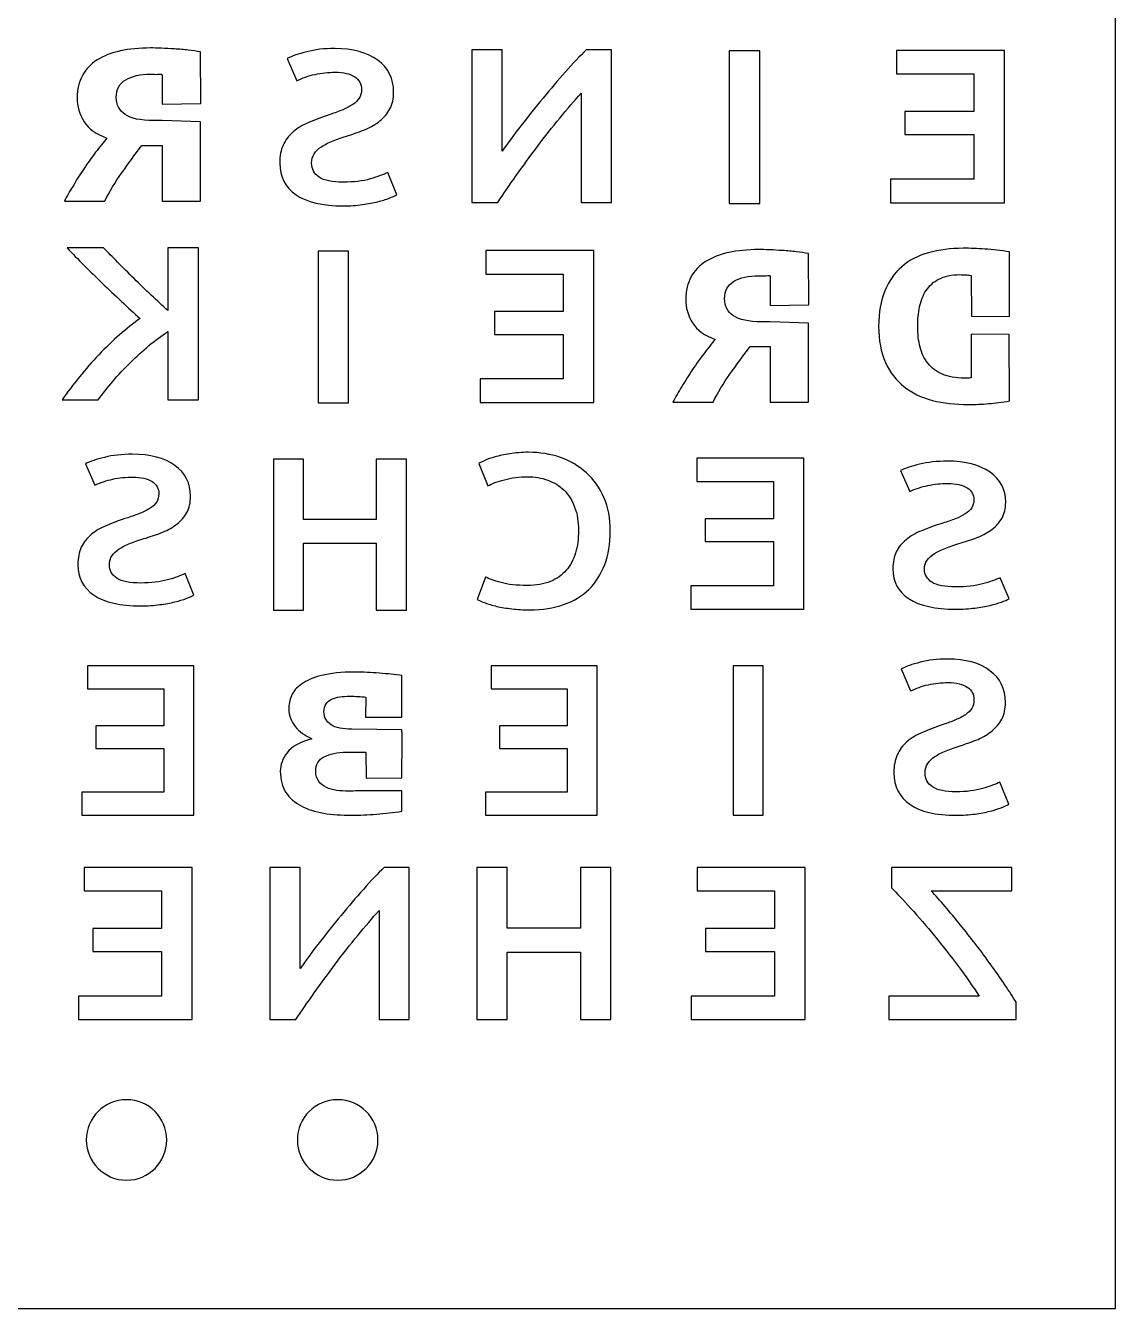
# Model space of a CAD drawing. Extents: x 0 to 384, y 0 to 384.
# Drawn here: x 207.7 to 384.2, y 0 to 207.7 of the extents above; entities that cross this region are included whole.
import ezdxf

# ---------------------------------------------------------------- set-up
doc = ezdxf.new("R2010")
doc.units = 0
doc.layers.add('Ebene_1', color=7, linetype='CONTINUOUS')

msp = doc.modelspace()

# ---------------------------------------------------------------- linework, layer by layer
at = {"layer": 'Ebene_1', "color": 7}
for p, q in [((384.19907, -0.036533), (384.19907, 384.178497)), ((284.898185, 203.764696), (279.974973, 203.764696)), ((279.974973, 203.764696), (279.974973, 179.061989)), ((284.898185, 187.367518), (284.898185, 203.764696)), ((302.582364, 203.764696), (298.525637, 203.764696)), ((302.582364, 179.061989), (302.582364, 203.764696)), ((326.636764, 203.617426), (321.674166, 203.617426)), ((321.674166, 203.617426), (321.674166, 178.914719)), ((326.636764, 178.914719), (326.636764, 203.617426)), ((366.268164, 203.691056), (348.741528, 203.691056)), ((348.741528, 203.691056), (348.741528, 199.876929)), ((366.268164, 178.988349), (366.268164, 203.691056)), ((236.110881, 195.070215), (236.051631, 203.43993)), ((250.102665, 202.369203), (251.638951, 198.778904)), ((229.816136, 199.710657), (229.816136, 194.981954)), ((348.741528, 199.876929), (361.305566, 199.876929)), ((361.305566, 199.876929), (361.305566, 193.781455)), ((297.698538, 196.742425), (297.698538, 179.061989)), ((229.816136, 194.981954), (236.110881, 195.070215)), ((361.305566, 193.781455), (350.120027, 193.781455)), ((350.120027, 193.781455), (350.120027, 190.038624)), ((229.816136, 192.33244), (228.447368, 192.33244)), ((236.051631, 192.126266), (229.816132, 192.332935)), ((236.051631, 179.242549), (236.051631, 192.126266)), ((350.120027, 190.038624), (361.305566, 190.038624)), ((361.305566, 190.038624), (361.305566, 182.802476)), ((226.571645, 188.286816), (229.816132, 188.286816)), ((229.816132, 188.286816), (229.816132, 179.242549)), ((267.868429, 180.299426), (266.410927, 183.924925)), ((361.305566, 182.802476), (347.796271, 182.802476)), ((347.796271, 182.802476), (347.796271, 178.988349)), ((259.162811, 182.340969), (259.162811, 182.340969)), ((213.999257, 179.242549), (220.538927, 179.242549)), ((229.816132, 179.242549), (236.051631, 179.242549)), ((279.974973, 179.061989), (284.189242, 179.061989)), ((297.698538, 179.061989), (302.582364, 179.061989)), ((321.674166, 178.914719), (326.636764, 178.914719)), ((347.796271, 178.988349), (366.268164, 178.988349)), ((220.355038, 171.692884), (214.434667, 171.692884)), ((235.72448, 171.692884), (230.784302, 171.692884)), ((230.784302, 171.692884), (230.784302, 161.544173)), ((235.72448, 147.101781), (235.72448, 171.692884)), ((260.03108, 171.192494), (255.090902, 171.192494)), ((255.090902, 171.192494), (255.090902, 146.601391)), ((260.03108, 146.601391), (260.03108, 171.192494)), ((299.72388, 171.263964), (282.276427, 171.263964)), ((282.276427, 171.263964), (282.276427, 167.467068)), ((299.72388, 146.672861), (299.72388, 171.263964)), ((334.563022, 162.45853), (334.50404, 170.790431)), ((367.067879, 160.610575), (367.067879, 171.037062)), ((282.276427, 167.467068), (294.783702, 167.467068)), ((294.783702, 167.467068), (294.783702, 161.399133)), ((328.296716, 167.078007), (328.296716, 162.370667)), ((360.843707, 167.245131), (360.902837, 160.620555)), ((328.296716, 162.370667), (334.563022, 162.45853)), ((294.783702, 161.399133), (283.648699, 161.399133)), ((283.648699, 161.399133), (283.648699, 157.673212)), ((360.902837, 160.620555), (367.067879, 160.610575)), ((230.784302, 158.137617), (230.784302, 147.101781)), ((328.296716, 159.733124), (326.934131, 159.733124)), ((334.50404, 159.527882), (328.296712, 159.733617)), ((334.50404, 146.702372), (334.50404, 159.527882)), ((283.648699, 157.673212), (294.783702, 157.673212)), ((294.783702, 157.673212), (294.783702, 150.469757)), ((367.00875, 157.697291), (360.843707, 157.707271)), ((360.843707, 157.707271), (360.843707, 150.638282)), ((367.067879, 146.925194), (367.00875, 157.697291)), ((325.066883, 155.705778), (328.296712, 155.705778)), ((328.296712, 155.705778), (328.296712, 146.702372)), ((294.783702, 150.469757), (281.335441, 150.469757)), ((281.335441, 150.469757), (281.335441, 146.672861)), ((360.287074, 150.598362), (359.73044, 150.598362)), ((213.650511, 147.101781), (219.492468, 147.101781)), ((230.784302, 147.101781), (235.72448, 147.101781)), ((255.090902, 146.601391), (260.03108, 146.601391)), ((281.335441, 146.672861), (299.72388, 146.672861)), ((312.551295, 146.702372), (319.061419, 146.702372)), ((328.296712, 146.702372), (334.50404, 146.702372)), ((252.754158, 137.471116), (247.847146, 137.471116)), ((247.847146, 137.471116), (247.847146, 113.045108)), ((252.754158, 127.707761), (252.754158, 137.471116)), ((269.383474, 137.471116), (264.476463, 137.471116)), ((264.476463, 137.471116), (264.476463, 127.707761)), ((269.383474, 113.045108), (269.383474, 137.471116)), ((333.742974, 137.632056), (316.412656, 137.632056)), ((316.412656, 137.632056), (316.412656, 133.860652)), ((333.742974, 113.206048), (333.742974, 137.632056)), ((217.408893, 136.723553), (218.928456, 133.263634)), ((281.139916, 136.800039), (282.580864, 133.169622)), ((349.387685, 135.638527), (350.909382, 132.259696)), ((316.412656, 133.860652), (328.835963, 133.860652)), ((328.835963, 133.860652), (328.835963, 127.833454)), ((264.476463, 127.707761), (252.754158, 127.707761)), ((328.835963, 127.833454), (317.775715, 127.833454)), ((317.775715, 127.833454), (317.775715, 124.132547)), ((252.754158, 113.045108), (252.754158, 123.865867)), ((252.754158, 123.865867), (264.476463, 123.865867)), ((264.476463, 123.865867), (264.476463, 113.045108)), ((317.775715, 124.132547), (328.835963, 124.132547)), ((328.835963, 124.132547), (328.835963, 116.977452)), ((234.981279, 115.455234), (233.539642, 118.949073)), ((226.37042, 117.422639), (226.37042, 117.422639)), ((282.191418, 118.401229), (280.867304, 114.770811)), ((328.835963, 116.977452), (315.477987, 116.977452)), ((315.477987, 116.977452), (315.477987, 113.206048)), ((358.361799, 116.789958), (358.361799, 116.789958)), ((366.984753, 114.868662), (365.541091, 118.280618)), ((247.847146, 113.045108), (252.754158, 113.045108)), ((264.476463, 113.045108), (269.383474, 113.045108)), ((289.396157, 113.078966), (289.396157, 113.078966)), ((315.477987, 113.206048), (333.742974, 113.206048)), ((234.954537, 104.030179), (217.767826, 104.030179)), ((217.767826, 104.030179), (217.767826, 100.290026)), ((234.954537, 79.806576), (234.954537, 104.030179)), ((300.307537, 104.030179), (283.120826, 104.030179)), ((283.120826, 104.030179), (283.120826, 100.290026)), ((300.307537, 79.806576), (300.307537, 104.030179)), ((327.154137, 104.030179), (322.287787, 104.030179)), ((322.287787, 104.030179), (322.287787, 79.806576)), ((327.154137, 79.806576), (327.154137, 104.030179)), ((268.67311, 99.70262), (268.67311, 102.44933)), ((349.525052, 103.505858), (351.031303, 99.940478)), ((217.767826, 100.290026), (230.088187, 100.290026)), ((230.088187, 100.290026), (230.088187, 94.312772)), ((283.120826, 100.290026), (295.441187, 100.290026)), ((295.441187, 100.290026), (295.441187, 94.312772)), ((262.83397, 98.93934), (262.79457, 95.67903)), ((262.79457, 95.67903), (268.67811, 95.70103)), ((230.088187, 94.312772), (219.11959, 94.312772)), ((219.11959, 94.312772), (219.11959, 90.642533)), ((268.67798, 93.64092), (260.55561, 93.74779)), ((295.441187, 94.312772), (284.47259, 94.312772)), ((284.47259, 94.312772), (284.47259, 90.642533)), ((219.11959, 90.642533), (230.088187, 90.642533)), ((230.088187, 90.642533), (230.088187, 83.546729)), ((259.70207, 90.02175), (262.8348, 90.02175)), ((262.8348, 90.02175), (262.8742, 85.84311)), ((284.47259, 90.642533), (295.441187, 90.642533)), ((295.441187, 90.642533), (295.441187, 83.546729)), ((268.63358, 85.87263), (268.67298, 88.71595)), ((262.8742, 85.84311), (268.63358, 85.87263)), ((366.943494, 81.589265), (365.514486, 85.189599)), ((230.088187, 83.546729), (216.840902, 83.546729)), ((216.840902, 83.546729), (216.840902, 79.806576)), ((268.67311, 80.47566), (268.67311, 83.76961)), ((295.441187, 83.546729), (282.193902, 83.546729)), ((282.193902, 83.546729), (282.193902, 79.806576)), ((358.408071, 83.616638), (358.408071, 83.616638)), ((216.840902, 79.806576), (234.954537, 79.806576)), ((282.193902, 79.806576), (300.307537, 79.806576)), ((322.287787, 79.806576), (327.154137, 79.806576)), ((234.710372, 71.377234), (217.215171, 71.377234)), ((217.215171, 71.377234), (217.215171, 67.569948)), ((234.710372, 46.718835), (234.710372, 71.377234)), ((252.202011, 71.377234), (247.287629, 71.377234)), ((247.287629, 71.377234), (247.287629, 46.718835)), ((252.202011, 55.009467), (252.202011, 71.377234)), ((269.854472, 71.377234), (265.805021, 71.377234)), ((269.854472, 46.718835), (269.854472, 71.377234)), ((285.734143, 71.377234), (280.780445, 71.377234)), ((280.780445, 71.377234), (280.780445, 46.718835)), ((285.734143, 61.520989), (285.734143, 71.377234)), ((302.521672, 71.377234), (297.567975, 71.377234)), ((297.567975, 71.377234), (297.567975, 61.520989)), ((302.521672, 46.718835), (302.521672, 71.377234)), ((333.950572, 71.377234), (316.455371, 71.377234)), ((316.455371, 71.377234), (316.455371, 67.569948)), ((333.950572, 46.718835), (333.950572, 71.377234)), ((367.443414, 71.377234), (347.943146, 71.377234)), ((347.943146, 71.377234), (347.943146, 68.068098)), ((367.443414, 67.569948), (367.443414, 71.377234)), ((217.215171, 67.569948), (229.756675, 67.569948)), ((229.756675, 67.569948), (229.756675, 61.485407)), ((316.455371, 67.569948), (328.996875, 67.569948)), ((328.996875, 67.569948), (328.996875, 61.485407)), ((354.3515, 67.569948), (367.443414, 67.569948)), ((264.979405, 64.367558), (264.979405, 46.718835)), ((229.756675, 61.485407), (218.591198, 61.485407)), ((218.591198, 61.485407), (218.591198, 57.749289)), ((297.567975, 61.520989), (285.734143, 61.520989)), ((328.996875, 61.485407), (317.831398, 61.485407)), ((317.831398, 61.485407), (317.831398, 57.749289)), ((218.591198, 57.749289), (229.756675, 57.749289)), ((229.756675, 57.749289), (229.756675, 50.526121)), ((285.734143, 46.718835), (285.734143, 57.642543)), ((285.734143, 57.642543), (297.567975, 57.642543)), ((297.567975, 57.642543), (297.567975, 46.718835)), ((317.831398, 57.749289), (328.996875, 57.749289)), ((328.996875, 57.749289), (328.996875, 50.526121)), ((229.756675, 50.526121), (216.27161, 50.526121)), ((216.27161, 50.526121), (216.27161, 46.718835)), ((328.996875, 50.526121), (315.51181, 50.526121)), ((315.51181, 50.526121), (315.51181, 46.718835)), ((362.135881, 50.526121), (347.51068, 50.526121)), ((347.51068, 50.526121), (347.51068, 46.718835)), ((368.11177, 46.718835), (368.11177, 49.529821)), ((216.27161, 46.718835), (234.710372, 46.718835)), ((247.287629, 46.718835), (251.49434, 46.718835)), ((264.979405, 46.718835), (269.854472, 46.718835)), ((280.780445, 46.718835), (285.734143, 46.718835)), ((297.567975, 46.718835), (302.521672, 46.718835)), ((315.51181, 46.718835), (333.950572, 46.718835)), ((347.51068, 46.718835), (368.11177, 46.718835)), ((217.55858, 27.23821), (217.55858, 27.23821)), ((251.74731, 27.23821), (251.74731, 27.23821)), ((-0.03842, -0.036533), (384.19907, -0.036533))]:
    msp.add_line(p, q, dxfattribs=at)
for points in [[(223.073682, 203.598601), (221.620422, 203.281259), (220.369943, 202.792055), (219.322244, 202.130891)], [(227.940413, 204.074615), (226.149186, 204.074615), (224.526942, 203.915944), (223.073682, 203.598601)], [(229.714742, 204.034947), (229.038807, 204.061723), (228.447364, 204.074615), (227.940413, 204.074615)], [(231.843937, 203.915944), (231.100408, 203.968504), (230.390676, 204.008172), (229.714742, 204.034947)], [(234.074521, 203.717605), (233.330993, 203.823716), (232.587465, 203.889168), (231.843937, 203.915944)], [(236.051631, 203.43993), (235.44329, 203.545744), (234.784253, 203.638269), (234.074521, 203.717605)], [(257.784093, 203.988358), (256.077109, 203.988358), (254.567085, 203.812363), (253.25402, 203.460373)], [(264.756466, 202.087611), (263.049482, 203.354776), (260.725358, 203.988358), (257.784093, 203.988358)], [(298.525637, 203.764696), (297.475352, 202.766607), (296.346295, 201.578405), (295.138467, 200.200091)], [(219.322244, 202.130891), (218.274544, 201.469728), (217.480322, 200.623513), (216.939574, 199.59215)], [(253.25402, 203.460373), (251.914694, 203.131849), (250.864242, 202.768126), (250.102665, 202.369203)], [(267.316942, 196.913356), (267.316942, 199.119161), (266.46345, 200.843913), (264.756466, 202.087611)], [(216.939574, 199.59215), (216.365029, 198.587264), (216.077757, 197.397229), (216.077757, 196.022044)], [(223.935503, 198.917301), (224.949405, 199.525508), (226.284376, 199.829661), (227.940417, 199.829661)], [(227.940417, 199.829661), (228.176994, 199.829661), (228.464266, 199.816769), (228.802234, 199.789993)], [(228.802234, 199.789993), (229.140201, 199.789993), (229.816136, 199.995472), (229.816136, 199.710657)], [(251.638951, 198.778904), (252.531834, 199.224758), (253.516633, 199.565015), (254.593346, 199.799675)], [(254.593346, 199.799675), (255.643798, 200.034336), (256.733641, 200.151666), (257.862877, 200.151666)], [(257.862877, 200.151666), (259.202203, 200.151666), (260.252654, 199.905272), (261.014232, 199.412486)], [(295.138467, 200.200091), (293.930639, 198.845541), (292.722811, 197.431582), (291.514983, 195.958212)], [(222.41465, 196.061216), (222.41465, 197.357065), (222.921601, 198.309093), (223.935503, 198.917301)], [(261.014232, 199.412486), (261.749548, 198.9197), (262.117206, 198.227453), (262.117206, 197.335744)], [(216.077757, 196.022044), (216.077757, 194.594002), (216.44952, 193.298153), (217.193049, 192.134596)], [(223.834113, 193.284468), (222.887803, 193.945631), (222.41465, 194.871181), (222.41465, 196.061216)], [(261.762679, 195.927784), (261.500066, 195.552328), (261.145538, 195.212071), (260.699096, 194.907013)], [(262.117206, 197.335744), (262.117206, 196.796026), (261.99903, 196.326706), (261.762679, 195.927784)], [(266.726063, 194.203032), (267.119982, 194.953945), (267.316942, 195.857386), (267.316942, 196.913356)], [(291.514983, 195.958212), (290.280897, 194.484842), (289.099326, 192.999591), (287.97027, 191.50246)], [(294.232596, 192.714421), (295.440424, 194.211555), (296.595738, 195.554223), (297.698538, 196.742425)], [(228.447368, 192.33244), (226.318173, 192.33244), (224.780422, 192.649782), (223.834113, 193.284468)], [(257.035646, 193.323057), (255.748843, 192.900669), (254.606476, 192.466548), (253.608547, 192.020693)], [(259.084027, 194.062236), (258.453756, 193.80411), (257.770962, 193.557717), (257.035646, 193.323057)], [(260.699096, 194.907013), (260.226393, 194.601954), (259.688036, 194.320362), (259.084027, 194.062236)], [(265.110993, 192.267087), (265.767526, 192.806805), (266.305882, 193.45212), (266.726063, 194.203032)], [(217.193049, 192.134596), (217.936578, 190.971039), (219.170159, 190.085058), (220.893792, 189.476851)], [(253.608547, 192.020693), (252.584357, 191.598308), (251.730865, 191.082057), (251.048071, 190.471941)], [(262.786869, 190.894329), (263.653492, 191.269783), (264.4282, 191.727368), (265.110993, 192.267087)], [(287.97027, 191.50246), (286.814956, 190.02909), (285.790928, 188.650776), (284.898185, 187.367518)], [(290.609112, 188.116085), (291.790683, 189.708276), (292.998511, 191.241054), (294.232596, 192.714421)], [(220.893792, 189.476851), (220.319248, 188.789308), (219.710907, 188.022331), (219.068768, 187.176117)], [(251.048071, 190.471941), (250.339017, 189.885291), (249.80066, 189.181311), (249.433002, 188.36)], [(257.508349, 189.028782), (258.243665, 189.33384), (259.084027, 189.627165), (260.029433, 189.908757)], [(260.029433, 189.908757), (260.97484, 190.213815), (261.893985, 190.542339), (262.786869, 190.894329)], [(219.068768, 187.176117), (218.42663, 186.356282), (217.801391, 185.483589), (217.193049, 184.558039)], [(223.276463, 183.80435), (224.290365, 185.28525), (225.388759, 186.779438), (226.571645, 188.286816)], [(249.433002, 188.36), (249.065344, 187.562156), (248.881515, 186.588317), (248.881515, 185.438482)], [(254.47517, 186.95204), (254.737783, 187.374428), (255.131702, 187.749884), (255.656928, 188.078408)], [(255.656928, 188.078408), (256.155893, 188.430398), (256.773033, 188.74719), (257.508349, 189.028782)], [(287.182556, 183.410807), (288.285355, 184.979233), (289.427541, 186.547659), (290.609112, 188.116085)], [(248.881515, 185.438482), (248.881515, 183.232677), (249.761268, 181.519659), (251.520775, 180.299426)], [(254.041859, 185.438482), (254.041859, 186.025133), (254.186296, 186.529652), (254.47517, 186.95204)], [(255.263009, 183.150546), (254.448909, 183.690265), (254.041859, 184.45291), (254.041859, 185.438482)], [(217.193049, 184.558039), (216.584708, 183.658869), (216.010164, 182.746508), (215.469415, 181.820959)], [(220.538927, 179.242549), (221.316251, 180.829263), (222.228763, 182.34983), (223.276463, 183.80435)], [(259.162811, 182.340969), (257.377043, 182.340969), (256.077109, 182.610828), (255.263009, 183.150546)], [(263.535316, 182.868954), (262.327296, 182.516964), (260.869795, 182.340969), (259.162811, 182.340969)], [(266.410927, 183.924925), (265.701872, 183.572935), (264.743335, 183.220944), (263.535316, 182.868954)], [(284.189242, 179.061989), (285.081985, 180.416539), (286.079756, 181.866145), (287.182556, 183.410807)], [(215.469415, 181.820959), (214.894871, 180.921788), (214.404818, 180.062384), (213.999257, 179.242549)], [(251.520775, 180.299426), (253.25402, 179.10266), (255.801365, 178.504277), (259.162811, 178.504277)], [(259.162811, 178.504277), (260.292046, 178.504277), (261.329367, 178.574675), (262.274774, 178.715471)], [(262.274774, 178.715471), (263.193919, 178.832801), (264.02115, 178.98533), (264.756466, 179.173058)], [(264.756466, 179.173058), (265.465521, 179.360786), (266.082661, 179.548514), (266.607887, 179.736242)], [(266.607887, 179.736242), (267.133113, 179.947436), (267.553293, 180.135164), (267.868429, 180.299426)], [(214.434667, 171.692884), (215.297237, 170.79393), (216.212085, 169.859492), (217.17921, 168.889569)], [(222.629088, 169.386359), (221.792656, 170.237999), (221.034639, 171.00684), (220.355038, 171.692884)], [(321.584723, 170.948386), (320.138029, 170.632477), (318.893199, 170.145483), (317.850233, 169.487307)], [(326.429467, 171.422249), (324.646332, 171.422249), (323.031418, 171.264295), (321.584723, 170.948386)], [(328.19578, 171.382761), (327.522899, 171.409415), (326.934128, 171.422249), (326.429467, 171.422249)], [(330.315355, 171.264295), (329.575185, 171.316617), (328.86866, 171.356106), (328.19578, 171.382761)], [(332.535863, 171.066852), (331.795693, 171.172484), (331.055525, 171.23764), (330.315355, 171.264295)], [(334.50404, 170.790431), (333.898447, 170.895767), (333.242388, 170.987874), (332.535863, 171.066852)], [(353.961688, 170.917301), (352.241184, 170.438257), (350.790562, 169.679771), (349.609825, 168.641843)], [(359.578627, 171.635866), (357.520769, 171.635866), (355.648456, 171.396345), (353.961688, 170.917301)], [(363.070238, 171.516105), (361.822029, 171.595946), (360.658158, 171.635866), (359.578627, 171.635866)], [(367.067879, 171.037062), (365.650994, 171.276584), (364.318447, 171.436265), (363.070238, 171.516105)], [(217.17921, 168.889569), (218.146334, 167.919645), (219.139598, 166.937893), (220.158999, 165.944313)], [(225.295216, 166.724983), (224.35423, 167.647593), (223.46552, 168.534718), (222.629088, 169.386359)], [(317.850233, 169.487307), (316.807267, 168.82913), (316.016633, 167.986739), (315.478328, 166.960035)], [(349.609825, 168.641843), (348.429087, 167.630562), (347.518232, 166.326465), (346.87726, 164.729653)], [(228.078967, 164.028123), (227.137981, 164.927077), (226.210064, 165.82603), (225.295216, 166.724983)], [(315.478328, 166.960035), (314.906379, 165.95969), (314.620404, 164.775031), (314.620404, 163.406059)], [(320.928668, 163.445054), (320.928668, 164.735049), (321.433329, 165.682776), (322.44265, 166.288235)], [(322.44265, 166.288235), (323.451972, 166.893694), (324.780912, 167.196473), (326.429471, 167.196473)], [(326.429471, 167.196473), (326.664979, 167.196473), (326.950953, 167.183639), (327.287394, 167.156985)], [(327.287394, 167.156985), (327.623835, 167.156985), (328.296716, 167.361536), (328.296716, 167.078007)], [(353.556867, 164.809992), (354.062898, 165.581752), (354.754473, 166.19393), (355.631592, 166.646327)], [(355.631592, 166.646327), (356.508712, 167.12537), (357.638847, 167.364892), (359.021997, 167.364892)], [(359.021997, 167.364892), (359.29188, 167.364892), (359.595498, 167.351918), (359.932852, 167.324972)], [(359.932852, 167.324972), (360.270206, 167.324972), (360.573825, 167.298026), (360.843707, 167.245131)], [(220.158999, 165.944313), (221.178401, 164.97439), (222.210872, 164.004467), (223.256412, 163.034543)], [(346.87726, 164.729653), (346.202553, 163.159487), (345.865199, 161.256586), (345.865199, 159.021048)], [(352.494203, 162.135332), (352.696615, 163.146613), (353.050837, 164.038233), (353.556867, 164.809992)], [(223.256412, 163.034543), (224.275814, 162.06462), (225.282147, 161.14201), (226.27541, 160.266713)], [(230.784302, 161.544173), (229.921732, 162.324843), (229.019953, 163.152826), (228.078967, 164.028123)], [(314.620404, 163.406059), (314.620404, 161.984469), (314.990488, 160.694474), (315.730658, 159.536174)], [(322.341718, 160.680851), (321.399684, 161.339027), (320.928668, 162.260395), (320.928668, 163.445054)], [(352.190585, 159.021547), (352.190585, 160.086122), (352.291791, 161.12405), (352.494203, 162.135332)], [(226.27541, 160.266713), (225.177593, 159.509703), (224.066706, 158.622579), (222.94275, 157.605342)], [(326.934131, 159.733124), (324.814556, 159.733124), (323.283752, 160.049033), (322.341718, 160.680851)], [(227.686889, 155.866577), (228.732429, 156.741874), (229.7649, 157.498887), (230.784302, 158.137617)], [(315.730658, 159.536174), (316.470828, 158.377874), (317.698835, 157.495896), (319.414682, 156.890437)], [(345.865199, 159.021048), (345.865199, 156.732317), (346.236287, 154.776222), (346.978466, 153.152763)], [(352.595409, 155.628321), (352.325526, 156.666249), (352.190585, 157.797291), (352.190585, 159.021547)], [(222.94275, 157.605342), (221.792656, 156.611762), (220.6687, 155.535384), (219.570883, 154.376207)], [(224.667892, 153.098747), (225.635017, 154.06867), (226.641349, 154.99128), (227.686889, 155.866577)], [(319.414682, 156.890437), (318.842733, 156.206), (318.23714, 155.442487), (317.597903, 154.600096)], [(219.570883, 154.376207), (218.473066, 153.240687), (217.427526, 152.046025), (216.434262, 150.792222)], [(317.597903, 154.600096), (316.958665, 153.783965), (316.336251, 152.915216), (315.730658, 151.993847)], [(321.786588, 151.243564), (322.795909, 152.717773), (323.889341, 154.20521), (325.066883, 155.705778)], [(353.860485, 152.99358), (353.253249, 153.738793), (352.831557, 154.61704), (352.595409, 155.628321)], [(221.844933, 150.082522), (222.733642, 151.123415), (223.674629, 152.128823), (224.667892, 153.098747)], [(315.730658, 151.993847), (315.125065, 151.098739), (314.553116, 150.190501), (314.014811, 149.269133)], [(346.978466, 153.152763), (347.686909, 151.55595), (348.682103, 150.251854), (349.964046, 149.240572)], [(356.188226, 151.237087), (355.209901, 151.662937), (354.433986, 152.248368), (353.860485, 152.99358)], [(216.434262, 150.792222), (215.414861, 149.562075), (214.486944, 148.331928), (213.650511, 147.101781)], [(219.492468, 147.101781), (220.172069, 148.048048), (220.956224, 149.041628), (221.844933, 150.082522)], [(319.061419, 146.702372), (319.835232, 148.281917), (320.743621, 149.795615), (321.786588, 151.243564)], [(359.73044, 150.598362), (358.313554, 150.598362), (357.132817, 150.811237), (356.188226, 151.237087)], [(360.843707, 150.638282), (360.675031, 150.611336), (360.489486, 150.598362), (360.287074, 150.598362)], [(314.014811, 149.269133), (313.442863, 148.374024), (312.955024, 147.518503), (312.551295, 146.702372)], [(349.964046, 149.240572), (351.24599, 148.229291), (352.78095, 147.484079), (354.568924, 147.005035)], [(354.568924, 147.005035), (356.323164, 146.552638), (358.262948, 146.32639), (360.388276, 146.32639)], [(360.388276, 146.32639), (361.501543, 146.32639), (362.597943, 146.379284), (363.677475, 146.486071)], [(363.677475, 146.486071), (364.723271, 146.565911), (365.853406, 146.712319), (367.067879, 146.925194)], [(220.525946, 137.775097), (219.201198, 137.458503), (218.162181, 137.107989), (217.408893, 136.723553)], [(225.00671, 138.283909), (223.318306, 138.283909), (221.824718, 138.114305), (220.525946, 137.775097)], [(231.90319, 136.452187), (230.214786, 137.673335), (227.915959, 138.283909), (225.00671, 138.283909)], [(282.074585, 137.258247), (281.633213, 137.046767), (281.321657, 136.894031), (281.139916, 136.800039)], [(283.7492, 137.857442), (283.074161, 137.66946), (282.515956, 137.469728), (282.074585, 137.258247)], [(286.124816, 138.350897), (285.21611, 138.20991), (284.424238, 138.045425), (283.7492, 137.857442)], [(289.16249, 138.597625), (288.04608, 138.597625), (287.033522, 138.515382), (286.124816, 138.350897)], [(294.342113, 137.751702), (292.732406, 138.315651), (291.005865, 138.597625), (289.16249, 138.597625)], [(298.548123, 135.249181), (297.353824, 136.35358), (295.951821, 137.187754), (294.342113, 137.751702)], [(356.996173, 137.162313), (355.305398, 137.162313), (353.809712, 136.996684), (352.509116, 136.665426)], [(363.902339, 135.37352), (362.211564, 136.566049), (359.909509, 137.162313), (356.996173, 137.162313)], [(234.435795, 131.465834), (234.435795, 133.591535), (233.591593, 135.253653), (231.90319, 136.452187)], [(301.391074, 131.266296), (300.690073, 132.840652), (299.742422, 134.16828), (298.548123, 135.249181)], [(352.509116, 136.665426), (351.182508, 136.356252), (350.142031, 136.013952), (349.387685, 135.638527)], [(366.438502, 130.50403), (366.438502, 132.579912), (365.593115, 134.203076), (363.902339, 135.37352)], [(218.928456, 133.263634), (219.811621, 133.693298), (220.7857, 134.021198), (221.850693, 134.247337)], [(221.850693, 134.247337), (222.889711, 134.473475), (223.967692, 134.586545), (225.084636, 134.586545)], [(225.084636, 134.586545), (226.409383, 134.586545), (227.448401, 134.349099), (228.201689, 133.874208)], [(228.201689, 133.874208), (228.929001, 133.399318), (229.292658, 132.732209), (229.292658, 131.872883)], [(282.580864, 133.169622), (283.203976, 133.52209), (284.0997, 133.851059), (285.268037, 134.156531)], [(285.268037, 134.156531), (286.41041, 134.485501), (287.656635, 134.649986), (289.006712, 134.649986)], [(289.006712, 134.649986), (290.175048, 134.649986), (291.265495, 134.462003), (292.278053, 134.086038)], [(292.278053, 134.086038), (293.290611, 133.73357), (294.173354, 133.19312), (294.926281, 132.464686)], [(350.909382, 132.259696), (351.793788, 132.67929), (352.769235, 132.999506), (353.835724, 133.220344)], [(353.835724, 133.220344), (354.876201, 133.441183), (355.955696, 133.551602), (357.074209, 133.551602)], [(357.074209, 133.551602), (358.400817, 133.551602), (359.441294, 133.319721), (360.19564, 132.85596)], [(229.292658, 131.872883), (229.292658, 131.352764), (229.175768, 130.900487), (228.941989, 130.516052)], [(233.851348, 128.853934), (234.240979, 129.577577), (234.435795, 130.44821), (234.435795, 131.465834)], [(294.926281, 132.464686), (295.653246, 131.736253), (296.224433, 130.819837), (296.639841, 129.715438)], [(302.403632, 125.838298), (302.403632, 127.882607), (302.066113, 129.69194), (301.391074, 131.266296)], [(360.19564, 132.85596), (360.923974, 132.392199), (361.288141, 131.740726), (361.288141, 130.901539)], [(361.288141, 130.901539), (361.288141, 130.39361), (361.171087, 129.951933), (360.93698, 129.576508)], [(227.889984, 129.53235), (227.422426, 129.23837), (226.889929, 128.967003), (226.292494, 128.718251)], [(228.941989, 130.516052), (228.682235, 130.15423), (228.331566, 129.82633), (227.889984, 129.53235)], [(232.253858, 126.988292), (232.903244, 127.50841), (233.435741, 128.130291), (233.851348, 128.853934)], [(296.639841, 129.715438), (297.055249, 128.611039), (297.262954, 127.330408), (297.262954, 125.873544)], [(360.93698, 129.576508), (360.676861, 129.223166), (360.3257, 128.90295), (359.883497, 128.61586)], [(365.853234, 127.953344), (366.243413, 128.660027), (366.438502, 129.510256), (366.438502, 130.50403)], [(220.876614, 126.750846), (219.863572, 126.3438), (219.01937, 125.846297), (218.344009, 125.258337)], [(224.266409, 128.005915), (222.993613, 127.598866), (221.863681, 127.18051), (220.876614, 126.750846)], [(226.292494, 128.718251), (225.669083, 128.469499), (224.993722, 128.232053), (224.266409, 128.005915)], [(229.955031, 125.665386), (230.812221, 126.027205), (231.578497, 126.468173), (232.253858, 126.988292)], [(356.254833, 127.125199), (354.980249, 126.72769), (353.84873, 126.319139), (352.860277, 125.899545)], [(358.283763, 127.820841), (357.659477, 127.577918), (356.983167, 127.346038), (356.254833, 127.125199)], [(359.883497, 128.61586), (359.415282, 128.32877), (358.882038, 128.063763), (358.283763, 127.820841)], [(364.2535, 126.131426), (364.903799, 126.639354), (365.437043, 127.246661), (365.853234, 127.953344)], [(218.344009, 125.258337), (217.642672, 124.692991), (217.110175, 124.014575), (216.746519, 123.22309)], [(224.733967, 123.867585), (225.46128, 124.161565), (226.292494, 124.444238), (227.22761, 124.715604)], [(227.22761, 124.715604), (228.162726, 125.009584), (229.071866, 125.326178), (229.955031, 125.665386)], [(297.262954, 125.873544), (297.262954, 124.581163), (297.107175, 123.394521), (296.795619, 122.31362)], [(301.507908, 120.410295), (302.105058, 121.984651), (302.403632, 123.793985), (302.403632, 125.838298)], [(352.860277, 125.899545), (351.845812, 125.502039), (351.000424, 125.016195), (350.324114, 124.442015)], [(359.220193, 123.912002), (360.156622, 124.199092), (361.067039, 124.508266), (361.951445, 124.839524)], [(361.951445, 124.839524), (362.809839, 125.192863), (363.57719, 125.623497), (364.2535, 126.131426)], [(216.746519, 123.22309), (216.382863, 122.45422), (216.201035, 121.515745), (216.201035, 120.407666)], [(221.733804, 121.86626), (221.993558, 122.273309), (222.38319, 122.63513), (222.902699, 122.951724)], [(222.902699, 122.951724), (223.396232, 123.290932), (224.006655, 123.596219), (224.733967, 123.867585)], [(350.324114, 124.442015), (349.621792, 123.889918), (349.088548, 123.227403), (348.724381, 122.454468)], [(354.889207, 122.189461), (355.383434, 122.520719), (355.994714, 122.818851), (356.723048, 123.083857)], [(356.723048, 123.083857), (357.451382, 123.370948), (358.283763, 123.646996), (359.220193, 123.912002)], [(221.305209, 120.407666), (221.305209, 120.973013), (221.448074, 121.45921), (221.733804, 121.86626)], [(296.795619, 122.31362), (296.4581, 121.232719), (295.951821, 120.292806), (295.276782, 119.493879)], [(348.724381, 122.454468), (348.360214, 121.703616), (348.17813, 120.787136), (348.17813, 119.705027)], [(353.289474, 119.705027), (353.289474, 120.257124), (353.432539, 120.731927), (353.71867, 121.129436)], [(353.71867, 121.129436), (353.97879, 121.526945), (354.368969, 121.880287), (354.889207, 122.189461)], [(216.201035, 120.407666), (216.201035, 118.281965), (217.071212, 116.631154), (218.811567, 115.455234)], [(222.513067, 118.202816), (221.707828, 118.722935), (221.305209, 119.457885), (221.305209, 120.407666)], [(233.539642, 118.949073), (232.838305, 118.609866), (231.890202, 118.270658), (230.695331, 117.93145)], [(295.276782, 119.493879), (294.601744, 118.71845), (293.744964, 118.107506), (292.706443, 117.661047)], [(298.937569, 116.392163), (300.053979, 117.496562), (300.910759, 118.835939), (301.507908, 120.410295)], [(348.17813, 119.705027), (348.17813, 117.629145), (349.04953, 116.017023), (350.792329, 114.868662)], [(354.499028, 117.551851), (353.692659, 118.05978), (353.289474, 118.777505), (353.289474, 119.705027)], [(226.37042, 117.422639), (224.60409, 117.422639), (223.318306, 117.682698), (222.513067, 118.202816)], [(230.695331, 117.93145), (229.500461, 117.592242), (228.058824, 117.422639), (226.37042, 117.422639)], [(284.722813, 117.484813), (283.632366, 117.813783), (282.788568, 118.119255), (282.191418, 118.401229)], [(288.967767, 117.026605), (287.228245, 117.026605), (285.81326, 117.179341), (284.722813, 117.484813)], [(292.706443, 117.661047), (291.667922, 117.238085), (290.421697, 117.026605), (288.967767, 117.026605)], [(294.848392, 113.924889), (296.4581, 114.488837), (297.821159, 115.311262), (298.937569, 116.392163)], [(358.361799, 116.789958), (356.592988, 116.789958), (355.305398, 117.043922), (354.499028, 117.551851)], [(362.692785, 117.286845), (361.496236, 116.955587), (360.052574, 116.789958), (358.361799, 116.789958)], [(365.541091, 118.280618), (364.838769, 117.949361), (363.889333, 117.618103), (362.692785, 117.286845)], [(218.811567, 115.455234), (220.525946, 114.301928), (223.045564, 113.725275), (226.37042, 113.725275)], [(229.44851, 113.928799), (230.357651, 114.041868), (231.175877, 114.188858), (231.90319, 114.369769)], [(231.90319, 114.369769), (232.604527, 114.55068), (233.214949, 114.731591), (233.734458, 114.912501)], [(233.734458, 114.912501), (234.253967, 115.116026), (234.669574, 115.296937), (234.981279, 115.455234)], [(280.867304, 114.770811), (281.17886, 114.582828), (281.60725, 114.394846), (282.152474, 114.206863)], [(350.792329, 114.868662), (352.509116, 113.742386), (355.032273, 113.179247), (358.361799, 113.179247)], [(363.902339, 113.808637), (364.604661, 113.985308), (365.215942, 114.161979), (365.73618, 114.33865)], [(365.73618, 114.33865), (366.256419, 114.537404), (366.67261, 114.714075), (366.984753, 114.868662)], [(226.37042, 113.725275), (227.487364, 113.725275), (228.513394, 113.793116), (229.44851, 113.928799)], [(282.152474, 114.206863), (282.671734, 114.01888), (283.294847, 113.830897), (284.021811, 113.642915)], [(284.021811, 113.642915), (284.748776, 113.47843), (285.566611, 113.349191), (286.475317, 113.2552)], [(286.475317, 113.2552), (287.384023, 113.137711), (288.357636, 113.078966), (289.396157, 113.078966)], [(289.396157, 113.078966), (291.421273, 113.078966), (293.238685, 113.36094), (294.848392, 113.924889)], [(358.361799, 113.179247), (359.480312, 113.179247), (360.507783, 113.245499), (361.444212, 113.378002)], [(361.444212, 113.378002), (362.35463, 113.488421), (363.174005, 113.631966), (363.902339, 113.808637)], [(352.614797, 104.589454), (351.301655, 104.26321), (350.27174, 103.902011), (349.525052, 103.505858)], [(357.056307, 105.113774), (355.382695, 105.113774), (353.902191, 104.939001), (352.614797, 104.589454)], [(363.89237, 103.22622), (362.218757, 104.48459), (359.94007, 105.113774), (357.056307, 105.113774)], [(255.66752, 102.44933), (254.27518, 102.10813), (253.18347, 101.64497), (252.39236, 101.05999)], [(261.0786, 102.99776), (258.86353, 102.99776), (257.05983, 102.81496), (255.66752, 102.44933)], [(265.01825, 102.81496), (263.68923, 102.93683), (262.37599, 102.99776), (261.0786, 102.99776)], [(268.67311, 102.44933), (267.5656, 102.59553), (266.3473, 102.71743), (265.01825, 102.81496)], [(366.402788, 98.087879), (366.402788, 100.278374), (365.565982, 101.991154), (363.89237, 103.22622)], [(252.39236, 101.05999), (251.60128, 100.49942), (251.06334, 99.86561), (250.77853, 99.15878)], [(351.031303, 99.940478), (351.906731, 100.383238), (352.872276, 100.721133), (353.927939, 100.954165)], [(353.927939, 100.954165), (354.957855, 101.187196), (356.026392, 101.303712), (357.133551, 101.303712)], [(357.133551, 101.303712), (358.446693, 101.303712), (359.476608, 101.059029), (360.223296, 100.569663)], [(360.223296, 100.569663), (360.944237, 100.080297), (361.304708, 99.392855), (361.304708, 98.507336)], [(250.77853, 99.15878), (250.49374, 98.45195), (250.35134, 97.74502), (250.35134, 97.03819)], [(256.04637, 96.56307), (256.04637, 97.09934), (256.15715, 97.52582), (256.37863, 97.84273)], [(256.37863, 97.84273), (256.60021, 98.18395), (256.90076, 98.43988), (257.28047, 98.61053)], [(257.28047, 98.61053), (257.6602, 98.80549), (258.10322, 98.92743), (258.60952, 98.97615)], [(258.60952, 98.97615), (259.11582, 99.04935), (259.63793, 99.08574), (260.17589, 99.08574)], [(260.17589, 99.08574), (260.61891, 99.08574), (261.07774, 99.07404), (261.55238, 99.04914)], [(261.55238, 99.04914), (262.02706, 99.02434), (262.45425, 98.98784), (262.83397, 98.93934)], [(268.67811, 95.70103), (268.66621, 97.58844), (268.67721, 98.14163), (268.67311, 99.70262)], [(361.304708, 98.507336), (361.304708, 97.971364), (361.188842, 97.505301), (360.957111, 97.109148)], [(365.823461, 95.396367), (366.209679, 96.142068), (366.402788, 97.039238), (366.402788, 98.087879)], [(250.35134, 97.03819), (250.35134, 95.96573), (250.69944, 95.01513), (251.39558, 94.18636)], [(257.18554, 94.47903), (256.4261, 94.9909), (256.04637, 95.68558), (256.04637, 96.56307)], [(359.914322, 96.095461), (359.45086, 95.792521), (358.923028, 95.512883), (358.330827, 95.256549)], [(360.957111, 97.109148), (360.699632, 96.736298), (360.352036, 96.398402), (359.914322, 96.095461)], [(251.39558, 94.18636), (252.06012, 93.35759), (252.96196, 92.69949), (254.10114, 92.21203)], [(260.55561, 93.74779), (259.06855, 93.76729), (257.94501, 93.99158), (257.18554, 94.47903)], [(268.67298, 88.71595), (268.72858, 90.59203), (268.69208, 91.75349), (268.67798, 93.64092)], [(356.322492, 94.5225), (355.060846, 94.103044), (353.940813, 93.671936), (352.962394, 93.229176)], [(358.330827, 95.256549), (357.712878, 95.000214), (357.043433, 94.755531), (356.322492, 94.5225)], [(364.239966, 93.473859), (364.883663, 94.009831), (365.411495, 94.650667), (365.823461, 95.396367)], [(254.10114, 92.21203), (252.10758, 91.65144), (250.76271, 90.8958), (250.06654, 89.94519)], [(350.451975, 91.691174), (349.756782, 91.108595), (349.228951, 90.409501), (348.868481, 89.593892)], [(352.962394, 93.229176), (351.958226, 92.809723), (351.12142, 92.297055), (350.451975, 91.691174)], [(359.257751, 91.131898), (360.184675, 91.434839), (361.085851, 91.761083), (361.961278, 92.11063)], [(361.961278, 92.11063), (362.810959, 92.483477), (363.570521, 92.937887), (364.239966, 93.473859)], [(250.06654, 89.94519), (249.33873, 88.99457), (248.97482, 87.99525), (248.97482, 86.94712)], [(256.09467, 89.2905), (256.98069, 89.77799), (258.18316, 90.02175), (259.70207, 90.02175)], [(348.868481, 89.593892), (348.50801, 88.801585), (348.327775, 87.834505), (348.327775, 86.692651)], [(354.970729, 89.314254), (355.459938, 89.663801), (356.065014, 89.978393), (356.785954, 90.258031)], [(356.785954, 90.258031), (357.506895, 90.560972), (358.330827, 90.852261), (359.257751, 91.131898)], [(254.71815, 86.95054), (254.71815, 88.04742), (255.17699, 88.82737), (256.09467, 89.2905)], [(353.387234, 86.692651), (353.387234, 87.27523), (353.528847, 87.776247), (353.812074, 88.195704)], [(353.812074, 88.195704), (354.069553, 88.61516), (354.455771, 88.98801), (354.970729, 89.314254)], [(248.97482, 86.94712), (248.97482, 85.58217), (249.27545, 84.43652), (249.87669, 83.51031)], [(255.1928, 85.30527), (254.87637, 85.74402), (254.71815, 86.29245), (254.71815, 86.95054)], [(256.42692, 84.3181), (255.92061, 84.56188), (255.50927, 84.89094), (255.1928, 85.30527)], [(348.327775, 86.692651), (348.327775, 84.502157), (349.190329, 82.801028), (350.915437, 81.589265)], [(354.58451, 84.420596), (353.786326, 84.956568), (353.387234, 85.71392), (353.387234, 86.692651)], [(365.514486, 85.189599), (364.819293, 84.840052), (363.879496, 84.490505), (362.695093, 84.140958)], [(249.87669, 83.51031), (250.47791, 82.60842), (251.30065, 81.87718), (252.34489, 81.31659)], [(258.08822, 83.8428), (257.45535, 83.9403), (256.90158, 84.09874), (256.42692, 84.3181)], [(260.03431, 83.73301), (259.3698, 83.73301), (258.7211, 83.76961), (258.08822, 83.8428)], [(261.50575, 83.76961), (260.99946, 83.74481), (260.50898, 83.73301), (260.03431, 83.73301)], [(268.67311, 83.76961), (261.50575, 83.76961), (261.98043, 83.79071), (261.50575, 83.76961)], [(358.408071, 83.616638), (356.657215, 83.616638), (355.382695, 83.884624), (354.58451, 84.420596)], [(362.695093, 84.140958), (361.510691, 83.791411), (360.081683, 83.616638), (358.408071, 83.616638)], [(252.34489, 81.31659), (253.3575, 80.78032), (254.57581, 80.39039), (255.99976, 80.14661)], [(350.915437, 81.589265), (352.614797, 80.400805), (355.112342, 79.806575), (358.408071, 79.806575)], [(363.89237, 80.470715), (364.587562, 80.65714), (365.192638, 80.843565), (365.707595, 81.02999)], [(365.707595, 81.02999), (366.222553, 81.239718), (366.634519, 81.426143), (366.943494, 81.589265)], [(255.99976, 80.14661), (257.3921, 79.92724), (258.89519, 79.81756), (260.50901, 79.81756)], [(260.50901, 79.81756), (261.80641, 79.81756), (263.15126, 79.87886), (264.5436, 80.00036)], [(264.5436, 80.00036), (265.93592, 80.09786), (267.31243, 80.2563), (268.67311, 80.47566)], [(358.408071, 79.806575), (359.51523, 79.806575), (360.532271, 79.876485), (361.459195, 80.016304)], [(361.459195, 80.016304), (362.360371, 80.132819), (363.171429, 80.28429), (363.89237, 80.470715)], [(265.805021, 71.377234), (264.756619, 70.380935), (263.629588, 69.194864), (262.423926, 67.819023)], [(262.423926, 67.819023), (261.218264, 66.466903), (260.012603, 65.055479), (258.806941, 63.584751)], [(347.943146, 68.068098), (348.808077, 67.214127), (349.856478, 66.099221), (351.08835, 64.723379)], [(356.631773, 65.043618), (355.819262, 65.992474), (355.059171, 66.834584), (354.3515, 67.569948)], [(351.08835, 64.723379), (352.320222, 63.371259), (353.591409, 61.888671), (354.901911, 60.275615)], [(359.069307, 62.090303), (358.230586, 63.134045), (357.418074, 64.118483), (356.631773, 65.043618)], [(258.806941, 63.584751), (257.575069, 62.114024), (256.395617, 60.631438), (255.268586, 59.136992)], [(261.51968, 60.346779), (262.725341, 61.841228), (263.878583, 63.181487), (264.979405, 64.367558)], [(257.902695, 55.756691), (259.082146, 57.346025), (260.287808, 58.876055), (261.51968, 60.346779)], [(354.901911, 60.275615), (356.212413, 58.686284), (357.509809, 57.037647), (358.794101, 55.329706)], [(361.624785, 58.887917), (360.759854, 60.00282), (359.908028, 61.070282), (359.069307, 62.090303)], [(255.268586, 59.136992), (254.115344, 57.666265), (253.093153, 56.290423), (252.202011, 55.009467)], [(364.062319, 55.578781), (363.276018, 56.669965), (362.463507, 57.773011), (361.624785, 58.887917)], [(254.482285, 51.059852), (255.583106, 52.625465), (256.723243, 54.191078), (257.902695, 55.756691)], [(358.794101, 55.329706), (360.052183, 53.645486), (361.16611, 52.044291), (362.135881, 50.526121)], [(366.303277, 52.37639), (365.595606, 53.420132), (364.84862, 54.487596), (364.062319, 55.578781)], [(368.11177, 49.529821), (367.587569, 50.407514), (366.984738, 51.35637), (366.303277, 52.37639)], [(251.49434, 46.718835), (252.385482, 48.070955), (253.381463, 49.517961), (254.482285, 51.059852)], [(224.07493, 33.75456), (220.476049, 33.75456), (217.55858, 30.837091), (217.55858, 27.23821)], [(230.59128, 27.23821), (230.59128, 30.837091), (227.673811, 33.75456), (224.07493, 33.75456)], [(258.26366, 33.75456), (254.664779, 33.75456), (251.74731, 30.837091), (251.74731, 27.23821)], [(264.78001, 27.23821), (264.78001, 30.837091), (261.862541, 33.75456), (258.26366, 33.75456)], [(217.55858, 27.23821), (217.55858, 23.639329), (220.476049, 20.72186), (224.07493, 20.72186)], [(224.07493, 20.72186), (227.673811, 20.72186), (230.59128, 23.639329), (230.59128, 27.23821)], [(251.74731, 27.23821), (251.74731, 23.639329), (254.664779, 20.72186), (258.26366, 20.72186)], [(258.26366, 20.72186), (261.862541, 20.72186), (264.78001, 23.639329), (264.78001, 27.23821)]]:
    msp.add_open_spline(points, degree=3, dxfattribs=at)

doc.saveas('drawing.dxf')
